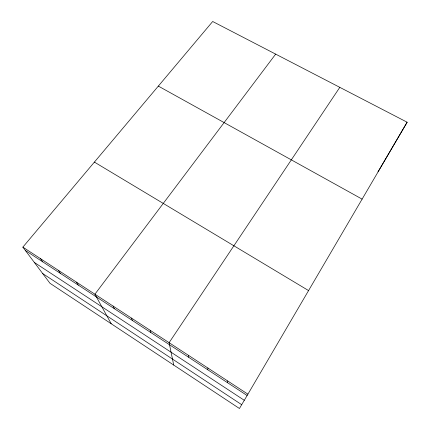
<?xml version="1.0" encoding="UTF-8"?>
<svg xmlns="http://www.w3.org/2000/svg" width="430" height="430" viewBox="0 0 430 430"><rect width="100%" height="100%" fill="white"/><g stroke="black" fill="none" stroke-linecap="round" stroke-linejoin="round"><path stroke-width="0.64" d="M207.749 369.768L207.91 368.032M227.287 382.544L227.76 381.002M247.916 394.17L407.14 122.217L212.683 21.5L22.86 247.132L49.982 283.279L239.44 408.5L247.916 394.17L22.86 247.132M378.013 171.839L407.14 122.217M339.808 87.344L169.108 342.683L173.72 365.065M275.668 54.121L94.906 294.206L111.236 323.763M158.337 86.102L362.114 199.122M94.396 162.105L308.568 290.583M25.381 250.491L247.121 395.519M34.362 262.456L244.294 400.298M42.683 273.544L241.698 404.684M40.474 258.64L42.758 261.854M58.351 270.32L60.388 273.383M76.492 282.171L78.276 285.085M113.052 306.058L114.31 308.654M131.462 318.082L132.451 320.522M150.145 330.294L150.86 332.562M188.367 355.261L188.501 357.179"/></g></svg>
